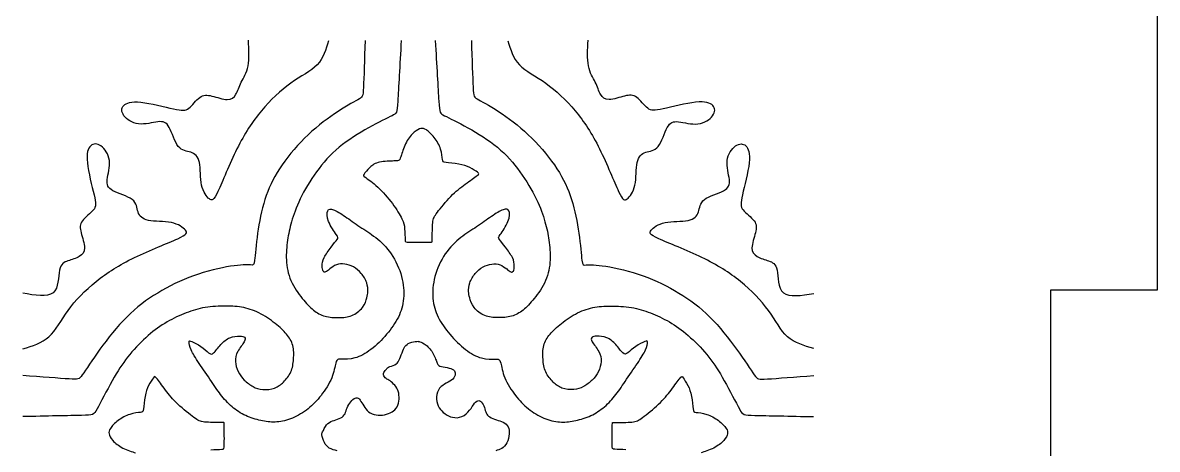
# Model space of a CAD drawing. Extents: x 13 to 543, y 34 to 294.
# Drawn here: x 143.26 to 175.11, y 259.59 to 271.58 of the extents above; entities that cross this region are included whole.
import ezdxf

# ---------------------------------------------------------------- set-up
doc = ezdxf.new("R2010")
doc.units = 0
doc.layers.add('Stand___Spine_003_contour', color=7, linetype='CONTINUOUS')

msp = doc.modelspace()

# ---------------------------------------------------------------- linework, layer by layer
at = {"layer": 'Stand___Spine_003_contour', "color": 7}
for points in [[(175.110812, 279.217161), (175.110812, 264.067144)], [(172.110807, 264.067144), (172.110807, 205.217146)], [(175.110812, 264.067144), (172.110807, 264.067144)]]:
    msp.add_lwpolyline(points, dxfattribs=at)
for points in [[(149.583312, 270.360037), (149.621568, 270.556832), (149.607265, 270.822015), (149.593123, 271.084321)], [(151.841982, 271.067571), (151.771275, 270.82478), (151.700558, 270.581946), (151.523715, 270.394898)], [(152.868391, 271.071843), (152.85239, 270.550857), (152.83639, 270.029809), (152.822388, 269.763334)], [(153.882507, 271.071843), (153.844452, 270.392965), (153.806503, 269.715994), (153.78474, 269.374718)], [(154.840243, 271.071843), (154.878297, 270.392965), (154.916247, 269.715994), (154.938009, 269.374718)], [(155.854358, 271.071843), (155.870359, 270.550857), (155.88636, 270.029809), (155.900362, 269.763334)], [(156.880768, 271.067571), (156.951475, 270.82478), (157.022191, 270.581946), (157.199034, 270.394898)], [(159.139437, 270.360037), (159.101182, 270.556832), (159.115485, 270.822015), (159.129626, 271.084321)], [(149.392289, 269.902257), (149.454504, 270.029218), (149.545055, 270.163242), (149.583312, 270.360037)], [(151.523715, 270.394898), (151.346874, 270.20785), (151.064047, 270.076686), (150.779786, 269.87574)], [(157.199034, 270.394898), (157.375875, 270.20785), (157.658703, 270.076686), (157.942964, 269.87574)], [(159.330461, 269.902257), (159.268246, 270.029218), (159.177695, 270.163242), (159.139437, 270.360037)], [(149.243787, 269.565938), (149.29613, 269.655285), (149.330072, 269.775296), (149.392289, 269.902257)], [(150.779786, 269.87574), (150.495524, 269.674794), (150.209793, 269.404022), (149.956625, 269.099792)], [(157.942964, 269.87574), (158.227225, 269.674794), (158.512957, 269.404022), (158.766124, 269.099792)], [(159.478962, 269.565938), (159.42662, 269.655285), (159.392678, 269.775296), (159.330461, 269.902257)], [(148.225478, 269.479392), (148.328762, 269.554745), (148.43045, 269.549171), (148.567697, 269.515668)], [(148.567697, 269.515668), (148.704945, 269.482165), (148.877384, 269.4208), (148.999071, 269.419402)], [(148.999071, 269.419402), (149.12076, 269.418002), (149.191445, 269.476591), (149.243787, 269.565938)], [(152.822388, 269.763334), (152.808393, 269.496858), (152.79638, 269.485011), (152.664357, 269.410994)], [(155.900362, 269.763334), (155.914356, 269.496858), (155.926369, 269.485011), (156.058393, 269.410994)], [(159.723679, 269.419402), (159.60199, 269.418002), (159.531305, 269.476591), (159.478962, 269.565938)], [(160.155052, 269.515668), (160.017805, 269.482165), (159.845366, 269.4208), (159.723679, 269.419402)], [(160.497271, 269.479392), (160.393988, 269.554745), (160.292299, 269.549171), (160.155052, 269.515668)], [(146.096756, 268.964445), (146.020417, 269.069096), (146.020417, 269.172419), (146.09108, 269.247728)], [(146.09108, 269.247728), (146.161735, 269.323037), (146.303261, 269.370517), (146.57344, 269.342607)], [(146.57344, 269.342607), (146.843621, 269.314698), (147.242366, 269.211452), (147.487066, 269.157016)], [(147.919939, 269.172425), (148.01761, 269.247851), (148.122195, 269.40404), (148.225478, 269.479392)], [(152.664357, 269.410994), (152.53233, 269.336977), (152.280303, 269.200795), (152.007781, 269.016657)], [(153.78474, 269.374718), (153.76299, 269.033443), (153.756489, 269.028109), (153.626597, 268.964517)], [(154.938009, 269.374718), (154.95976, 269.033443), (154.96626, 269.028109), (155.096153, 268.964517)], [(156.058393, 269.410994), (156.190419, 269.336977), (156.442446, 269.200795), (156.714969, 269.016657)], [(160.802811, 269.172425), (160.70514, 269.247851), (160.600555, 269.40404), (160.497271, 269.479392)], [(162.149309, 269.342607), (161.879128, 269.314698), (161.480383, 269.211452), (161.235683, 269.157016)], [(162.63167, 269.247728), (162.561014, 269.323037), (162.419488, 269.370517), (162.149309, 269.342607)], [(162.625994, 268.964445), (162.702333, 269.069096), (162.702333, 269.172419), (162.63167, 269.247728)], [(146.508333, 268.732753), (146.325875, 268.753707), (146.173095, 268.859793), (146.096756, 268.964445)], [(147.487066, 269.157016), (147.731763, 269.102579), (147.822271, 269.096998), (147.919939, 269.172425)], [(149.956625, 269.099792), (149.703458, 268.795562), (149.482816, 268.457826), (149.27207, 268.033563)], [(152.007781, 269.016657), (151.735256, 268.832518), (151.440222, 268.598832), (151.169713, 268.329821)], [(153.626597, 268.964517), (153.496702, 268.900925), (153.242404, 268.778427), (152.965893, 268.623999)], [(155.096153, 268.964517), (155.226048, 268.900925), (155.480346, 268.778427), (155.756856, 268.623999)], [(156.714969, 269.016657), (156.987494, 268.832518), (157.282527, 268.598832), (157.553036, 268.329821)], [(158.766124, 269.099792), (159.019292, 268.795562), (159.239934, 268.457826), (159.450679, 268.033563)], [(161.235683, 269.157016), (160.990986, 269.102579), (160.900479, 269.096998), (160.802811, 269.172425)], [(162.214416, 268.732753), (162.396874, 268.753707), (162.549655, 268.859793), (162.625994, 268.964445)], [(147.052945, 268.79279), (146.903135, 268.776051), (146.690789, 268.711797), (146.508333, 268.732753)], [(147.369693, 268.633703), (147.290474, 268.778816), (147.202756, 268.809529), (147.052945, 268.79279)], [(147.622877, 268.100516), (147.519665, 268.228889), (147.448914, 268.48859), (147.369693, 268.633703)], [(152.965893, 268.623999), (152.689381, 268.469571), (152.390315, 268.28304), (152.139804, 268.075819)], [(154.433583, 268.602818), (154.381548, 268.591955), (154.318105, 268.563384), (154.245776, 268.500185)], [(154.588825, 268.56483), (154.526098, 268.606768), (154.485614, 268.61367), (154.433583, 268.602818)], [(154.811067, 268.350697), (154.736575, 268.445908), (154.651551, 268.522894), (154.588825, 268.56483)], [(155.756856, 268.623999), (156.033369, 268.469571), (156.332435, 268.28304), (156.582945, 268.075819)], [(161.099872, 268.100516), (161.203085, 268.228889), (161.273836, 268.48859), (161.353057, 268.633703)], [(161.353057, 268.633703), (161.432276, 268.778816), (161.519994, 268.809529), (161.669804, 268.79279)], [(161.669804, 268.79279), (161.819615, 268.776051), (162.031961, 268.711797), (162.214416, 268.732753)], [(151.169713, 268.329821), (150.899207, 268.060811), (150.654148, 267.758063), (150.467127, 267.470901)], [(154.245776, 268.500185), (154.17345, 268.436983), (154.09254, 268.339409), (154.029499, 268.219954)], [(154.98709, 268.027027), (154.949601, 268.141946), (154.885561, 268.25549), (154.811067, 268.350697)], [(157.553036, 268.329821), (157.823543, 268.060811), (158.068602, 267.758063), (158.255623, 267.470901)], [(145.166394, 268.119749), (145.090072, 268.050032), (145.041953, 267.910384), (145.070238, 267.643793)], [(145.45349, 268.114148), (145.347431, 268.189473), (145.242717, 268.189473), (145.166394, 268.119749)], [(145.6883, 267.708035), (145.667064, 267.888071), (145.55955, 268.038823), (145.45349, 268.114148)], [(147.975066, 267.937284), (147.861972, 267.974936), (147.72609, 267.972143), (147.622877, 268.100516)], [(148.215504, 267.649812), (148.178704, 267.821462), (148.088163, 267.899632), (147.975066, 267.937284)], [(149.27207, 268.033563), (149.061324, 267.609299), (148.860492, 267.098537), (148.737411, 266.837537)], [(152.139804, 268.075819), (151.889292, 267.868598), (151.687256, 267.640625), (151.506454, 267.390838)], [(154.029499, 268.219954), (153.96646, 268.100498), (153.921488, 267.959482), (153.892482, 267.869177)], [(155.044588, 267.732406), (155.035609, 267.795506), (155.024575, 267.912108), (154.98709, 268.027027)], [(156.582945, 268.075819), (156.833458, 267.868598), (157.035494, 267.640625), (157.216295, 267.390838)], [(159.450679, 268.033563), (159.661425, 267.609299), (159.862257, 267.098537), (159.985339, 266.837537)], [(160.507246, 267.649812), (160.544045, 267.821462), (160.634587, 267.899632), (160.747684, 267.937284)], [(160.747684, 267.937284), (160.860778, 267.974936), (160.99666, 267.972143), (161.099872, 268.100516)], [(163.034449, 267.708035), (163.055686, 267.888071), (163.1632, 268.038823), (163.269259, 268.114148)], [(163.269259, 268.114148), (163.375319, 268.189473), (163.480033, 268.189473), (163.556355, 268.119749)], [(163.556355, 268.119749), (163.632677, 268.050032), (163.680796, 267.910384), (163.652511, 267.643793)], [(145.070238, 267.643793), (145.098524, 267.3772), (145.203159, 266.983749), (145.258328, 266.742299)], [(145.627455, 267.170655), (145.644419, 267.318476), (145.709538, 267.528003), (145.6883, 267.708035)], [(148.277728, 267.01476), (148.235321, 267.212857), (148.252303, 267.478163), (148.215504, 267.649812)], [(153.275944, 267.658932), (153.150419, 267.630824), (153.072441, 267.576569), (153.001149, 267.508636)], [(153.6758, 267.691482), (153.574083, 267.689019), (153.401467, 267.68704), (153.275944, 267.658932)], [(153.828973, 267.718165), (153.807467, 267.696896), (153.777516, 267.693954), (153.6758, 267.691482)], [(153.892482, 267.869177), (153.863475, 267.77887), (153.850481, 267.739419), (153.828973, 267.718165)], [(155.140612, 267.64907), (155.060564, 267.659451), (155.053577, 267.669301), (155.044588, 267.732406)], [(155.497655, 267.605664), (155.372624, 267.627923), (155.22066, 267.638692), (155.140612, 267.64907)], [(155.808685, 267.505464), (155.718679, 267.549872), (155.622684, 267.583418), (155.497655, 267.605664)], [(160.445021, 267.01476), (160.487428, 267.212857), (160.470447, 267.478163), (160.507246, 267.649812)], [(163.095295, 267.170655), (163.07833, 267.318476), (163.013212, 267.528003), (163.034449, 267.708035)], [(163.652511, 267.643793), (163.624226, 267.3772), (163.519591, 266.983749), (163.464422, 266.742299)], [(150.467127, 267.470901), (150.280108, 267.183739), (150.152097, 266.913354), (150.05608, 266.611376)], [(151.506454, 267.390838), (151.325655, 267.14105), (151.165207, 266.86795), (151.04819, 266.626177)], [(152.838381, 267.317501), (152.810363, 267.274532), (152.818368, 267.2696), (152.886222, 267.223319)], [(153.001149, 267.508636), (152.92986, 267.440703), (152.866397, 267.360472), (152.838381, 267.317501)], [(155.680693, 267.040208), (155.813671, 267.138371), (155.94776, 267.231184), (156.012225, 267.281987)], [(156.027296, 267.373665), (155.982907, 267.40566), (155.898693, 267.461056), (155.808685, 267.505464)], [(156.012225, 267.281987), (156.076693, 267.332792), (156.071695, 267.341671), (156.027296, 267.373665)], [(157.216295, 267.390838), (157.397095, 267.14105), (157.557543, 266.86795), (157.674559, 266.626177)], [(158.255623, 267.470901), (158.442641, 267.183739), (158.570653, 266.913354), (158.66667, 266.611376)], [(145.788683, 266.858114), (145.641617, 266.936281), (145.610491, 267.022834), (145.627455, 267.170655)], [(148.495574, 266.625359), (148.422073, 266.685344), (148.320135, 266.816662), (148.277728, 267.01476)], [(152.886222, 267.223319), (152.954084, 267.177038), (153.082379, 267.089017), (153.221877, 266.959265)], [(153.221877, 266.959265), (153.361377, 266.829511), (153.512411, 266.657783), (153.63342, 266.495455)], [(155.274843, 266.694591), (155.415033, 266.837907), (155.547713, 266.942045), (155.680693, 267.040208)], [(160.227176, 266.625359), (160.300677, 266.685344), (160.402614, 266.816662), (160.445021, 267.01476)], [(162.934067, 266.858114), (163.081133, 266.936281), (163.112259, 267.022834), (163.095295, 267.170655)], [(145.258328, 266.742299), (145.313497, 266.500851), (145.319153, 266.411545), (145.242711, 266.315174)], [(146.329045, 266.608291), (146.198945, 266.710133), (145.935748, 266.779945), (145.788683, 266.858114)], [(148.737411, 266.837537), (148.614332, 266.576538), (148.569075, 266.565374), (148.495574, 266.625359)], [(154.897505, 266.250156), (154.985412, 266.367449), (155.134652, 266.551274), (155.274843, 266.694591)], [(159.985339, 266.837537), (160.108417, 266.576538), (160.153675, 266.565374), (160.227176, 266.625359)], [(162.393705, 266.608291), (162.523805, 266.710133), (162.787001, 266.779945), (162.934067, 266.858114)], [(163.464422, 266.742299), (163.409253, 266.500851), (163.403596, 266.411545), (163.480038, 266.315174)], [(145.242711, 266.315174), (145.16627, 266.2188), (145.007979, 266.115604), (144.931613, 266.013692)], [(146.494474, 266.260779), (146.456315, 266.372372), (146.459145, 266.506449), (146.329045, 266.608291)], [(150.05608, 266.611376), (149.960065, 266.309397), (149.896064, 265.975882), (149.852055, 265.661064)], [(151.04819, 266.626177), (150.931174, 266.384403), (150.857172, 266.173236), (150.80366, 265.986717)], [(151.818722, 266.293616), (151.845179, 266.351804), (151.896213, 266.356738), (151.980281, 266.323665)], [(151.980281, 266.323665), (152.064349, 266.290591), (152.181228, 266.219621), (152.30979, 266.132257)], [(153.63342, 266.495455), (153.754432, 266.333127), (153.845441, 266.180174), (153.899447, 266.068668)], [(156.742469, 266.323665), (156.658401, 266.290591), (156.541522, 266.219621), (156.41296, 266.132257)], [(156.904028, 266.293616), (156.87757, 266.351804), (156.826536, 266.356738), (156.742469, 266.323665)], [(157.674559, 266.626177), (157.791575, 266.384403), (157.865578, 266.173236), (157.91909, 265.986717)], [(158.66667, 266.611376), (158.762684, 266.309397), (158.826685, 265.975882), (158.870695, 265.661064)], [(162.228276, 266.260779), (162.266434, 266.372372), (162.263604, 266.506449), (162.393705, 266.608291)], [(163.480038, 266.315174), (163.55648, 266.2188), (163.71477, 266.115604), (163.791137, 266.013692)], [(144.931613, 266.013692), (144.855246, 265.91178), (144.860895, 265.811442), (144.894849, 265.676017)], [(146.785814, 266.023534), (146.611854, 266.059845), (146.532632, 266.149184), (146.494474, 266.260779)], [(147.429412, 265.962136), (147.228649, 266.00398), (146.959773, 265.987223), (146.785814, 266.023534)], [(151.843247, 265.991661), (151.790265, 266.123865), (151.792264, 266.235429), (151.818722, 266.293616)], [(152.30979, 266.132257), (152.438351, 266.044892), (152.578278, 265.941341), (152.722693, 265.844383)], [(153.899447, 266.068668), (153.953456, 265.957162), (153.970455, 265.887109), (153.979463, 265.784937)], [(154.769068, 265.954231), (154.782598, 266.08153), (154.809596, 266.132862), (154.897505, 266.250156)], [(156.41296, 266.132257), (156.284398, 266.044892), (156.144472, 265.941341), (156.000056, 265.844383)], [(156.879503, 265.991661), (156.932484, 266.123865), (156.930485, 266.235429), (156.904028, 266.293616)], [(161.293337, 265.962136), (161.4941, 266.00398), (161.762976, 265.987223), (161.936936, 266.023534)], [(161.936936, 266.023534), (162.110895, 266.059845), (162.190117, 266.149184), (162.228276, 266.260779)], [(163.791137, 266.013692), (163.867503, 265.91178), (163.861854, 265.811442), (163.827901, 265.676017)], [(144.894849, 265.676017), (144.928802, 265.540592), (144.990994, 265.370443), (144.992411, 265.250372)], [(147.824053, 265.747183), (147.763261, 265.819707), (147.630175, 265.920292), (147.429412, 265.962136)], [(147.60902, 265.508557), (147.873531, 265.630001), (147.884846, 265.674658), (147.824053, 265.747183)], [(150.80366, 265.986717), (150.75015, 265.800197), (150.717153, 265.638386), (150.692143, 265.464186)], [(152.059668, 265.624507), (152.005045, 265.705354), (151.896225, 265.859457), (151.843247, 265.991661)], [(152.722693, 265.844383), (152.867107, 265.747427), (153.014321, 265.658112), (153.165884, 265.539168)], [(153.979463, 265.784937), (153.988467, 265.682764), (153.98947, 265.548643), (153.992504, 265.480511)], [(154.755539, 265.521967), (154.755539, 265.623645), (154.755539, 265.826933), (154.769068, 265.954231)], [(156.000056, 265.844383), (155.855643, 265.747427), (155.708428, 265.658112), (155.556866, 265.539168)], [(156.663081, 265.624507), (156.717704, 265.705354), (156.826524, 265.859457), (156.879503, 265.991661)], [(157.91909, 265.986717), (157.9726, 265.800197), (158.005597, 265.638386), (158.030606, 265.464186)], [(161.11373, 265.508557), (160.849218, 265.630001), (160.837904, 265.674658), (160.898696, 265.747183)], [(160.898696, 265.747183), (160.959489, 265.819707), (161.092574, 265.920292), (161.293337, 265.962136)], [(163.827901, 265.676017), (163.793947, 265.540592), (163.731756, 265.370443), (163.730339, 265.250372)], [(146.396899, 264.980997), (146.826872, 265.188944), (147.344508, 265.38711), (147.60902, 265.508557)], [(149.852055, 265.661064), (149.808045, 265.346249), (149.784047, 265.050242), (149.767006, 264.905168)], [(150.692143, 265.464186), (150.667137, 265.289983), (150.65014, 265.103529), (150.659638, 264.911075)], [(151.912278, 265.27074), (151.984281, 265.363988), (152.051296, 265.443931), (152.083792, 265.488851)], [(152.083792, 265.488851), (152.11629, 265.53377), (152.114286, 265.543663), (152.059668, 265.624507)], [(153.165884, 265.539168), (153.317446, 265.420225), (153.472385, 265.272278), (153.601436, 265.08375)], [(153.992504, 265.480511), (153.995537, 265.41238), (154.000504, 265.410415), (154.124226, 265.409435)], [(154.124226, 265.409435), (154.247941, 265.408469), (154.493603, 265.408469), (154.618624, 265.410401)], [(154.618624, 265.410401), (154.743643, 265.412332), (154.749647, 265.416339), (154.75261, 265.418295)], [(154.75261, 265.418295), (154.75557, 265.420226), (154.755546, 265.420226), (154.755546, 265.521923)], [(155.556866, 265.539168), (155.405303, 265.420225), (155.250365, 265.272278), (155.121314, 265.08375)], [(156.638958, 265.488851), (156.606459, 265.53377), (156.608463, 265.543663), (156.663081, 265.624507)], [(156.810472, 265.27074), (156.738468, 265.363988), (156.671453, 265.443931), (156.638958, 265.488851)], [(158.030606, 265.464186), (158.055613, 265.289983), (158.07261, 265.103529), (158.063112, 264.911075)], [(158.870695, 265.661064), (158.914704, 265.346249), (158.938703, 265.050242), (158.955743, 264.905168)], [(162.32585, 264.980997), (161.895877, 265.188944), (161.378242, 265.38711), (161.11373, 265.508557)], [(144.992411, 265.250372), (144.99383, 265.130298), (144.934452, 265.060552), (144.843902, 265.008904)], [(151.719233, 264.979122), (151.763213, 265.070839), (151.840274, 265.177492), (151.912278, 265.27074)], [(153.601436, 265.08375), (153.730489, 264.895222), (153.833457, 264.666373), (153.892481, 264.447255)], [(155.121314, 265.08375), (154.99226, 264.895222), (154.889292, 264.666373), (154.830268, 264.447255)], [(157.003516, 264.979122), (156.959536, 265.070839), (156.882476, 265.177492), (156.810472, 265.27074)], [(163.730339, 265.250372), (163.72892, 265.130298), (163.788298, 265.060552), (163.878847, 265.008904)], [(144.524258, 264.886091), (144.41679, 264.848416), (144.323406, 264.806533), (144.286987, 264.624405)], [(144.843902, 265.008904), (144.753353, 264.957257), (144.631727, 264.923765), (144.524258, 264.886091)], [(145.316321, 264.305532), (145.624645, 264.555337), (145.966926, 264.77305), (146.396899, 264.980997)], [(149.092981, 264.734424), (148.808032, 264.689044), (148.41384, 264.594273), (148.051226, 264.465202)], [(149.647629, 264.770921), (149.555289, 264.775822), (149.377927, 264.779805), (149.092981, 264.734424)], [(149.767006, 264.905168), (149.749978, 264.760096), (149.739966, 264.76602), (149.647629, 264.770921)], [(150.659638, 264.911075), (150.669131, 264.718619), (150.70513, 264.520326), (150.786142, 264.332795)], [(151.691719, 264.601129), (151.675277, 264.630668), (151.664228, 264.682164), (151.664233, 264.746242)], [(151.664233, 264.746242), (151.664236, 264.810319), (151.675268, 264.887405), (151.719233, 264.979122)], [(152.065039, 264.777632), (151.993838, 264.749822), (151.93027, 264.69886), (151.879265, 264.657909)], [(152.295783, 264.798056), (152.214316, 264.809402), (152.13624, 264.805443), (152.065039, 264.777632)], [(152.54231, 264.716661), (152.462338, 264.760053), (152.37725, 264.786721), (152.295783, 264.798056)], [(156.180439, 264.716661), (156.260412, 264.760053), (156.3455, 264.786721), (156.426967, 264.798056)], [(156.426967, 264.798056), (156.508434, 264.809402), (156.58651, 264.805443), (156.657711, 264.777632)], [(156.657711, 264.777632), (156.728912, 264.749822), (156.79248, 264.69886), (156.843484, 264.657909)], [(157.058516, 264.746242), (157.058514, 264.810319), (157.047482, 264.887405), (157.003516, 264.979122)], [(157.031031, 264.601129), (157.047472, 264.630668), (157.058521, 264.682164), (157.058516, 264.746242)], [(158.063112, 264.911075), (158.053619, 264.718619), (158.01762, 264.520326), (157.936608, 264.332795)], [(158.955743, 264.905168), (158.972772, 264.760096), (158.982783, 264.76602), (159.075121, 264.770921)], [(159.075121, 264.770921), (159.16746, 264.775822), (159.344822, 264.779805), (159.629769, 264.734424)], [(159.629769, 264.734424), (159.914717, 264.689044), (160.308909, 264.594273), (160.671523, 264.465202)], [(163.406428, 264.305532), (163.098104, 264.555337), (162.755823, 264.77305), (162.32585, 264.980997)], [(163.878847, 265.008904), (163.969396, 264.957257), (164.091023, 264.923765), (164.198491, 264.886091)], [(164.198491, 264.886091), (164.30596, 264.848416), (164.399344, 264.806533), (164.435762, 264.624405)], [(144.286987, 264.624405), (144.250569, 264.442279), (144.271055, 264.119806), (144.108627, 263.988893)], [(148.051226, 264.465202), (147.688615, 264.336134), (147.35574, 264.171906), (147.045723, 263.983431)], [(151.760211, 264.57503), (151.730172, 264.563708), (151.70817, 264.571602), (151.691719, 264.601129)], [(151.879265, 264.657909), (151.828261, 264.616956), (151.790251, 264.586359), (151.760211, 264.57503)], [(152.762343, 264.535098), (152.697352, 264.613026), (152.622282, 264.67327), (152.54231, 264.716661)], [(152.912885, 264.268644), (152.882383, 264.361376), (152.827335, 264.457173), (152.762343, 264.535098)], [(153.892481, 264.447255), (153.951506, 264.22814), (153.966501, 264.019003), (153.9495, 263.829982)], [(154.830268, 264.447255), (154.771244, 264.22814), (154.756248, 264.019003), (154.77325, 263.829982)], [(155.809864, 264.268644), (155.840366, 264.361376), (155.895415, 264.457173), (155.960406, 264.535098)], [(155.960406, 264.535098), (156.025398, 264.613026), (156.100467, 264.67327), (156.180439, 264.716661)], [(156.843484, 264.657909), (156.894488, 264.616956), (156.932499, 264.586359), (156.962538, 264.57503)], [(156.962538, 264.57503), (156.992578, 264.563708), (157.01458, 264.571602), (157.031031, 264.601129)], [(160.671523, 264.465202), (161.034135, 264.336134), (161.36701, 264.171906), (161.677027, 263.983431)], [(164.435762, 264.624405), (164.47218, 264.442279), (164.451694, 264.119806), (164.613637, 263.987986)], [(144.529931, 263.493302), (144.733581, 263.773788), (145.007997, 264.055726), (145.316321, 264.305532)], [(150.786142, 264.332795), (150.867156, 264.145264), (150.993122, 263.968685), (151.105651, 263.829024)], [(152.947935, 264.021415), (152.949403, 264.085024), (152.943385, 264.175913), (152.912885, 264.268644)], [(155.774814, 264.021415), (155.773346, 264.085024), (155.779365, 264.175913), (155.809864, 264.268644)], [(157.936608, 264.332795), (157.855593, 264.145264), (157.729627, 263.968685), (157.617098, 263.829024)], [(164.192818, 263.493302), (163.989168, 263.773788), (163.714752, 264.055726), (163.406428, 264.305532)], [(144.108627, 263.988893), (143.946199, 263.857981), (143.600957, 263.918686), (143.255776, 263.979382)], [(147.045723, 263.983431), (146.735706, 263.794956), (146.44765, 263.581782), (146.174634, 263.309431)], [(151.105651, 263.829024), (151.218178, 263.689362), (151.317148, 263.586774), (151.418186, 263.505824)], [(152.79388, 263.574887), (152.866402, 263.669653), (152.897403, 263.775235), (152.917402, 263.847267)], [(152.917402, 263.847267), (152.93739, 263.919302), (152.946406, 263.957805), (152.947935, 264.021415)], [(153.9495, 263.829982), (153.932496, 263.640964), (153.88351, 263.47227), (153.801984, 263.307434)], [(154.77325, 263.829982), (154.790254, 263.640964), (154.83924, 263.47227), (154.920766, 263.307434)], [(155.805348, 263.847267), (155.785359, 263.919302), (155.776343, 263.957805), (155.774814, 264.021415)], [(155.92887, 263.574887), (155.856347, 263.669653), (155.825346, 263.775235), (155.805348, 263.847267)], [(157.617098, 263.829024), (157.504571, 263.689362), (157.405601, 263.586774), (157.304564, 263.505824)], [(161.677027, 263.983431), (161.987043, 263.794956), (162.275099, 263.581782), (162.548116, 263.309431)], [(164.613637, 263.987986), (164.775579, 263.856165), (165.119857, 263.91506), (165.464081, 263.973936)], [(143.993892, 262.754726), (144.193353, 262.933743), (144.326281, 263.212815), (144.529931, 263.493302)], [(148.306835, 263.563485), (148.119849, 263.527469), (147.952782, 263.470218), (147.777789, 263.398188)], [(148.886903, 263.617764), (148.70093, 263.614312), (148.493822, 263.599514), (148.306835, 263.563485)], [(149.401451, 263.584223), (149.237979, 263.613322), (149.07288, 263.621219), (148.886903, 263.617764)], [(149.888502, 263.424369), (149.727019, 263.504772), (149.564926, 263.555123), (149.401451, 263.584223)], [(151.418186, 263.505824), (151.519223, 263.424874), (151.622169, 263.365702), (151.743239, 263.332126)], [(152.491839, 263.349389), (152.607405, 263.396284), (152.72136, 263.480123), (152.79388, 263.574887)], [(156.23091, 263.349389), (156.115345, 263.396284), (156.001389, 263.480123), (155.92887, 263.574887)], [(157.304564, 263.505824), (157.203526, 263.424874), (157.100581, 263.365702), (156.97951, 263.332126)], [(158.834248, 263.424369), (158.995731, 263.504772), (159.157823, 263.555123), (159.321298, 263.584223)], [(159.321298, 263.584223), (159.48477, 263.613322), (159.64987, 263.621219), (159.835846, 263.617764)], [(159.835846, 263.617764), (160.02182, 263.614312), (160.228927, 263.599514), (160.415914, 263.563485)], [(160.415914, 263.563485), (160.602901, 263.527469), (160.769967, 263.470218), (160.944961, 263.398188)], [(164.729368, 262.755883), (164.529397, 262.933743), (164.396468, 263.212815), (164.192818, 263.493302)], [(146.174634, 263.309431), (145.901617, 263.03708), (145.643576, 262.705493), (145.424551, 262.402534)], [(147.241733, 263.130265), (147.063735, 263.021233), (146.890691, 262.889966), (146.71343, 262.728857)], [(147.777789, 263.398188), (147.602793, 263.326158), (147.419731, 263.239298), (147.241733, 263.130265)], [(150.343074, 263.128811), (150.211104, 263.233374), (150.049983, 263.34397), (149.888502, 263.424369)], [(150.661111, 262.826356), (150.578132, 262.925489), (150.475041, 263.024246), (150.343074, 263.128811)], [(151.743239, 263.332126), (151.864309, 263.29855), (152.00322, 263.290663), (152.131271, 263.291648)], [(152.131271, 263.291648), (152.259319, 263.292614), (152.376271, 263.302488), (152.491839, 263.349389)], [(153.801984, 263.307434), (153.720461, 263.142598), (153.606476, 262.981784), (153.47295, 262.824864)], [(154.920766, 263.307434), (155.002289, 263.142598), (155.116274, 262.981784), (155.2498, 262.824864)], [(156.591479, 263.291648), (156.463431, 263.292614), (156.346478, 263.302488), (156.23091, 263.349389)], [(156.97951, 263.332126), (156.85844, 263.29855), (156.719529, 263.290663), (156.591479, 263.291648)], [(158.061639, 262.826356), (158.144618, 262.925489), (158.247708, 263.024246), (158.379676, 263.128811)], [(158.379676, 263.128811), (158.511646, 263.233374), (158.672767, 263.34397), (158.834248, 263.424369)], [(160.944961, 263.398188), (161.119957, 263.326158), (161.303019, 263.239298), (161.481017, 263.130265)], [(161.481017, 263.130265), (161.659015, 263.021233), (161.832058, 262.889966), (162.00932, 262.728857)], [(162.548116, 263.309431), (162.821133, 263.03708), (163.079174, 262.705493), (163.298199, 262.402534)], [(150.838142, 262.509595), (150.807126, 262.627503), (150.74409, 262.727223), (150.661111, 262.826356)], [(153.47295, 262.824864), (153.339424, 262.667944), (153.186421, 262.515), (153.034389, 262.39756)], [(155.2498, 262.824864), (155.383326, 262.667944), (155.536329, 262.515), (155.688361, 262.39756)], [(157.884608, 262.509595), (157.915623, 262.627503), (157.97866, 262.727223), (158.061639, 262.826356)], [(143.262719, 262.418075), (143.528549, 262.496884), (143.794431, 262.575707), (143.993892, 262.754726)], [(146.71343, 262.728857), (146.536171, 262.567751), (146.355638, 262.377806), (146.202266, 262.183629)], [(147.9828, 262.383802), (147.937816, 262.484433), (147.924808, 262.565402), (147.926276, 262.605334)], [(147.926276, 262.605334), (147.927744, 262.645266), (147.943744, 262.644276), (148.003977, 262.619505)], [(148.003977, 262.619505), (148.064203, 262.594743), (148.167768, 262.546596), (148.257064, 262.485154)], [(148.616945, 262.300477), (148.669072, 262.347465), (148.738921, 262.450847), (148.815416, 262.536194)], [(148.815416, 262.536194), (148.891912, 262.62154), (148.97493, 262.688655), (149.069919, 262.727141)], [(149.069919, 262.727141), (149.164909, 262.765629), (149.271916, 262.775496), (149.345424, 262.775013)], [(149.474908, 262.609163), (149.434826, 262.540442), (149.34699, 262.440969), (149.293987, 262.344281)], [(149.345424, 262.775013), (149.418932, 262.77453), (149.45892, 262.76369), (149.482958, 262.739494)], [(149.482958, 262.739494), (149.507008, 262.715307), (149.514981, 262.677881), (149.474908, 262.609163)], [(150.859158, 262.126687), (150.868162, 262.255444), (150.869141, 262.391687), (150.838142, 262.509595)], [(153.987436, 262.478868), (154.020231, 262.525487), (154.062748, 262.563625), (154.126443, 262.587395)], [(154.126443, 262.587395), (154.190138, 262.611174), (154.275341, 262.6207), (154.317838, 262.624492)], [(154.317838, 262.624492), (154.360336, 262.628283), (154.360336, 262.626424), (154.360336, 262.625458)], [(154.360336, 262.625458), (154.360336, 262.624492), (154.360331, 262.624492), (154.385367, 262.618795)], [(154.385387, 262.618783), (154.410426, 262.613062), (154.460449, 262.601643), (154.526894, 262.558833)], [(154.526894, 262.558833), (154.593336, 262.516026), (154.676399, 262.441693), (154.73911, 262.347453)], [(157.863591, 262.126687), (157.854588, 262.255444), (157.853609, 262.391687), (157.884608, 262.509595)], [(159.239792, 262.739494), (159.215742, 262.715307), (159.207768, 262.677881), (159.247841, 262.609163)], [(159.377325, 262.775013), (159.303817, 262.77453), (159.26383, 262.76369), (159.239792, 262.739494)], [(159.247841, 262.609163), (159.287924, 262.540442), (159.37576, 262.440969), (159.428763, 262.344281)], [(159.65283, 262.727141), (159.557841, 262.765629), (159.450834, 262.775496), (159.377325, 262.775013)], [(159.907333, 262.536194), (159.830838, 262.62154), (159.74782, 262.688655), (159.65283, 262.727141)], [(160.105805, 262.300477), (160.053677, 262.347465), (159.983829, 262.450847), (159.907333, 262.536194)], [(160.718772, 262.619505), (160.658546, 262.594743), (160.554982, 262.546596), (160.465685, 262.485154)], [(160.796474, 262.605334), (160.795006, 262.645266), (160.779005, 262.644276), (160.718772, 262.619505)], [(160.73995, 262.383802), (160.784933, 262.484433), (160.797942, 262.565402), (160.796474, 262.605334)], [(162.00932, 262.728857), (162.186579, 262.567751), (162.367111, 262.377806), (162.520484, 262.183629)], [(165.463119, 262.425013), (165.196251, 262.501512), (164.929338, 262.578025), (164.729368, 262.755883)], [(145.424551, 262.402534), (145.205524, 262.099574), (145.02551, 261.825243), (144.929463, 261.688063)], [(146.202266, 262.183629), (146.048893, 261.989451), (145.922599, 261.790656), (145.770075, 261.518278)], [(148.208817, 262.007328), (148.104822, 262.16273), (148.027783, 262.28317), (147.9828, 262.383802)], [(148.257064, 262.485154), (148.34636, 262.423713), (148.421811, 262.348271), (148.476324, 262.305812)], [(148.476324, 262.305812), (148.530839, 262.263352), (148.564815, 262.253493), (148.616945, 262.300477)], [(149.293987, 262.344281), (149.240983, 262.247593), (149.222981, 262.153846), (149.228474, 262.058604)], [(153.034389, 262.39756), (152.882359, 262.280118), (152.731345, 262.198215), (152.584333, 262.159734)], [(153.819533, 262.090349), (153.850365, 262.150256), (153.879367, 262.236109), (153.905414, 262.306541)], [(153.905414, 262.306541), (153.93146, 262.376973), (153.95464, 262.432249), (153.987436, 262.478868)], [(154.73911, 262.347453), (154.801824, 262.253216), (154.844282, 262.138955), (154.872888, 262.064538)], [(155.688361, 262.39756), (155.840391, 262.280118), (155.991405, 262.198215), (156.138416, 262.159734)], [(159.428763, 262.344281), (159.481766, 262.247593), (159.499768, 262.153846), (159.494276, 262.058604)], [(160.246426, 262.305812), (160.19191, 262.263352), (160.157934, 262.253493), (160.105805, 262.300477)], [(160.465685, 262.485154), (160.376389, 262.423713), (160.300938, 262.348271), (160.246426, 262.305812)], [(160.513933, 262.007328), (160.617928, 262.16273), (160.694967, 262.28317), (160.73995, 262.383802)], [(162.520484, 262.183629), (162.673857, 261.989451), (162.80015, 261.790656), (162.952674, 261.518278)], [(163.298199, 262.402534), (163.517226, 262.099574), (163.69724, 261.825243), (163.793286, 261.688063)], [(148.553377, 261.500064), (148.443902, 261.661358), (148.312812, 261.851924), (148.208817, 262.007328)], [(149.228474, 262.058604), (149.233954, 261.963362), (149.262954, 261.866703), (149.305466, 261.778841)], [(150.783656, 261.766981), (150.833163, 261.876541), (150.850165, 261.99793), (150.859158, 262.126687)], [(152.043293, 262.009824), (152.021323, 261.925048), (151.999291, 261.769009), (151.931266, 261.602183)], [(152.105075, 262.116687), (152.086897, 262.10819), (152.065274, 262.094598), (152.043293, 262.009824)], [(152.21575, 262.127165), (152.13725, 262.12813), (152.123246, 262.125233), (152.105075, 262.116687)], [(152.584333, 262.159734), (152.437321, 262.12125), (152.294249, 262.126187), (152.21575, 262.127165)], [(153.449988, 261.828579), (153.472154, 261.857131), (153.481823, 261.87811), (153.525123, 261.89899)], [(153.525123, 261.89899), (153.568426, 261.919872), (153.645905, 261.940896), (153.700883, 261.968514)], [(153.700883, 261.968514), (153.755863, 261.996129), (153.788701, 262.030441), (153.819533, 262.090349)], [(154.872888, 262.064538), (154.901494, 261.99012), (154.917617, 261.952337), (154.966901, 261.930412)], [(154.966901, 261.930412), (155.016183, 261.908492), (155.099096, 261.900877), (155.172396, 261.886598)], [(155.172396, 261.886598), (155.245699, 261.872306), (155.309433, 261.851354), (155.348965, 261.822827)], [(156.138416, 262.159734), (156.285428, 262.12125), (156.428501, 262.126187), (156.507, 262.127165)], [(156.507, 262.127165), (156.585499, 262.12813), (156.599504, 262.125233), (156.617675, 262.116687)], [(156.617675, 262.116687), (156.635853, 262.10819), (156.657476, 262.094598), (156.679456, 262.009824)], [(156.679456, 262.009824), (156.701427, 261.925048), (156.723458, 261.769009), (156.791484, 261.602183)], [(157.939093, 261.766981), (157.889586, 261.876541), (157.872585, 261.99793), (157.863591, 262.126687)], [(159.494276, 262.058604), (159.488795, 261.963362), (159.459796, 261.866703), (159.417283, 261.778841)], [(160.169372, 261.500064), (160.278848, 261.661358), (160.409937, 261.851924), (160.513933, 262.007328)], [(144.557773, 261.569537), (144.294141, 261.588198), (143.773288, 261.62589), (143.255298, 261.663386)], [(144.929463, 261.688063), (144.833417, 261.550886), (144.821404, 261.550886), (144.557773, 261.569537)], [(146.925281, 261.600817), (146.892857, 261.557018), (146.836714, 261.473921), (146.791709, 261.385108)], [(147.018194, 261.585946), (146.966705, 261.649558), (146.957706, 261.644626), (146.925281, 261.600817)], [(147.263226, 261.258816), (147.163742, 261.390028), (147.06968, 261.522336), (147.018194, 261.585946)], [(149.305466, 261.778841), (149.347978, 261.690982), (149.40394, 261.612098), (149.47598, 261.539525)], [(149.47598, 261.539525), (149.548018, 261.466952), (149.635946, 261.400897), (149.721487, 261.353503)], [(150.57513, 261.482752), (150.652151, 261.559738), (150.734149, 261.657423), (150.783656, 261.766981)], [(151.931266, 261.602183), (151.86324, 261.435361), (151.749265, 261.25779), (151.634243, 261.108767)], [(153.433544, 261.599101), (153.404552, 261.628669), (153.381422, 261.678117), (153.38724, 261.720973)], [(153.38724, 261.720973), (153.393063, 261.763826), (153.427815, 261.800028), (153.449988, 261.828579)], [(153.537777, 261.535264), (153.497269, 261.560016), (153.462537, 261.569535), (153.433544, 261.599101)], [(153.668989, 261.425774), (153.62461, 261.470517), (153.578288, 261.510512), (153.537777, 261.535264)], [(155.331595, 261.562911), (155.28622, 261.518119), (155.216837, 261.485789), (155.14829, 261.449592)], [(155.401061, 261.711437), (155.398174, 261.664779), (155.376962, 261.607704), (155.331595, 261.562911)], [(155.348965, 261.822827), (155.388495, 261.794299), (155.403946, 261.758092), (155.401061, 261.711437)], [(156.791484, 261.602183), (156.859509, 261.435361), (156.973484, 261.25779), (157.088507, 261.108767)], [(158.14762, 261.482752), (158.070598, 261.559738), (157.9886, 261.657423), (157.939093, 261.766981)], [(159.24677, 261.539525), (159.174732, 261.466952), (159.086803, 261.400897), (159.001263, 261.353503)], [(159.417283, 261.778841), (159.374771, 261.690982), (159.31881, 261.612098), (159.24677, 261.539525)], [(161.459523, 261.258816), (161.559007, 261.390028), (161.653069, 261.522336), (161.704556, 261.585946)], [(161.704556, 261.585946), (161.756045, 261.649558), (161.765043, 261.644626), (161.797468, 261.600817)], [(161.797468, 261.600817), (161.829893, 261.557018), (161.886035, 261.473921), (161.93104, 261.385108)], [(163.793286, 261.688063), (163.889333, 261.550886), (163.901345, 261.550886), (164.164977, 261.569537)], [(164.164977, 261.569537), (164.428608, 261.588198), (164.949461, 261.62589), (165.467452, 261.663386)], [(145.770075, 261.518278), (145.617551, 261.245903), (145.438546, 260.899552), (145.344001, 260.726351)], [(146.791709, 261.385108), (146.746704, 261.296298), (146.712706, 261.201577), (146.69016, 261.078209)], [(147.613494, 260.858355), (147.468249, 260.996684), (147.36271, 261.127602), (147.263226, 261.258816)], [(148.849395, 261.084123), (148.750916, 261.206456), (148.662853, 261.338769), (148.553377, 261.500064)], [(149.721487, 261.353503), (149.80703, 261.306109), (149.88997, 261.277516), (149.995052, 261.270597)], [(149.995052, 261.270597), (150.100133, 261.263669), (150.227029, 261.278467), (150.326581, 261.314005)], [(150.326581, 261.314005), (150.426131, 261.349544), (150.498108, 261.405768), (150.57513, 261.482752)], [(153.782859, 261.270592), (153.755858, 261.331486), (153.71337, 261.381033), (153.668989, 261.425774)], [(153.822418, 261.061143), (153.821439, 261.137273), (153.809867, 261.209696), (153.782859, 261.270592)], [(154.961088, 261.30867), (154.909903, 261.24389), (154.875205, 261.15449), (154.869404, 261.064936)], [(155.14829, 261.449592), (155.079741, 261.413392), (155.012271, 261.373448), (154.961088, 261.30867)], [(158.396168, 261.314005), (158.296618, 261.349544), (158.224642, 261.405768), (158.14762, 261.482752)], [(158.727698, 261.270597), (158.622616, 261.263669), (158.495721, 261.278467), (158.396168, 261.314005)], [(159.001263, 261.353503), (158.915719, 261.306109), (158.83278, 261.277516), (158.727698, 261.270597)], [(159.873355, 261.084123), (159.971833, 261.206456), (160.059896, 261.338769), (160.169372, 261.500064)], [(161.109255, 260.858355), (161.2545, 260.996684), (161.36004, 261.127602), (161.459523, 261.258816)], [(161.93104, 261.385108), (161.976046, 261.296298), (162.010044, 261.201577), (162.032589, 261.078209)], [(162.952674, 261.518278), (163.105198, 261.245903), (163.284204, 260.899552), (163.378748, 260.726351)], [(146.69016, 261.078209), (146.667603, 260.954838), (146.656688, 260.804892), (146.64617, 260.725907)], [(149.176924, 260.753034), (149.05695, 260.849225), (148.947873, 260.961793), (148.849395, 261.084123)], [(151.634243, 261.108767), (151.519218, 260.959741), (151.403217, 260.839361), (151.269691, 260.733267)], [(152.437752, 260.891687), (152.474404, 260.944971), (152.516914, 260.990731), (152.558384, 261.016405)], [(152.558384, 261.016405), (152.599852, 261.042081), (152.640436, 261.047803), (152.671256, 261.033545)], [(152.671256, 261.033545), (152.702073, 261.019302), (152.723337, 260.984961), (152.752295, 260.93734)], [(152.752295, 260.93734), (152.781253, 260.889719), (152.8179, 260.828813), (152.859405, 260.77072)], [(153.788664, 260.837386), (153.813722, 260.904933), (153.823384, 260.985012), (153.822418, 261.061143)], [(154.869404, 261.064936), (154.863606, 260.975382), (154.88675, 260.88596), (154.922459, 260.812612)], [(155.90962, 260.846936), (155.952073, 260.906896), (155.992638, 260.943107), (156.030228, 260.956409)], [(156.030228, 260.956409), (156.06782, 260.969711), (156.102615, 260.960175), (156.135375, 260.92405)], [(156.135375, 260.92405), (156.168135, 260.88793), (156.199053, 260.825011), (156.219321, 260.767884)], [(157.088507, 261.108767), (157.203531, 260.959741), (157.319532, 260.839361), (157.453058, 260.733267)], [(159.545826, 260.753034), (159.6658, 260.849225), (159.774877, 260.961793), (159.873355, 261.084123)], [(162.032589, 261.078209), (162.055147, 260.954838), (162.066061, 260.804892), (162.076579, 260.725907)], [(145.344001, 260.726351), (145.249457, 260.553148), (145.239451, 260.553148), (144.908535, 260.546284)], [(146.561713, 260.631158), (146.497764, 260.622298), (146.379593, 260.61141), (146.263127, 260.574423)], [(146.64617, 260.725907), (146.63565, 260.646922), (146.625668, 260.640027), (146.561713, 260.631158)], [(148.063909, 260.486028), (147.945039, 260.572767), (147.75874, 260.720026), (147.613494, 260.858355)], [(149.567463, 260.51717), (149.427982, 260.576866), (149.296898, 260.656841), (149.176924, 260.753034)], [(151.269691, 260.733267), (151.136165, 260.627177), (150.985149, 260.535402), (150.834127, 260.471753)], [(152.28434, 260.557467), (152.316143, 260.602188), (152.32774, 260.659398), (152.348962, 260.718392)], [(152.348962, 260.718392), (152.370174, 260.777385), (152.401099, 260.8384), (152.437752, 260.891687)], [(152.859405, 260.77072), (152.900906, 260.712624), (152.947211, 260.657418), (153.011889, 260.618372)], [(153.011889, 260.618372), (153.076568, 260.579324), (153.159544, 260.556477), (153.238687, 260.550632)], [(153.470251, 260.577441), (153.543559, 260.598396), (153.613098, 260.628883), (153.668066, 260.671717)], [(153.668066, 260.671717), (153.723032, 260.714553), (153.763604, 260.769837), (153.788664, 260.837386)], [(154.922459, 260.812612), (154.958177, 260.739267), (155.006397, 260.682168), (155.06431, 260.631693)], [(155.06431, 260.631693), (155.122221, 260.581219), (155.189758, 260.537427), (155.267087, 260.509802)], [(155.51786, 260.491745), (155.604687, 260.512699), (155.691586, 260.566054), (155.757164, 260.634586)], [(155.757164, 260.634586), (155.822743, 260.703115), (155.867166, 260.786977), (155.90962, 260.846936)], [(156.219321, 260.767884), (156.239579, 260.710758), (156.249233, 260.659366), (156.269513, 260.615529)], [(156.269513, 260.615529), (156.289795, 260.571691), (156.320645, 260.535544), (156.36988, 260.503161)], [(157.453058, 260.733267), (157.586584, 260.627177), (157.737601, 260.535402), (157.888622, 260.471753)], [(159.155286, 260.51717), (159.294767, 260.576866), (159.425851, 260.656841), (159.545826, 260.753034)], [(160.65884, 260.486028), (160.777711, 260.572767), (160.96401, 260.720026), (161.109255, 260.858355)], [(162.076579, 260.725907), (162.0871, 260.646922), (162.097082, 260.640027), (162.161036, 260.631158)], [(162.161036, 260.631158), (162.224985, 260.622298), (162.343156, 260.61141), (162.459622, 260.574423)], [(163.378748, 260.726351), (163.473292, 260.553148), (163.483299, 260.553148), (163.814215, 260.546284)], [(144.908535, 260.546284), (144.577619, 260.539428), (143.917298, 260.525523), (143.261285, 260.511702)], [(145.935101, 260.400737), (145.83861, 260.327235), (145.760587, 260.243339), (145.718087, 260.181446)], [(146.263127, 260.574423), (146.146662, 260.537432), (146.03159, 260.474242), (145.935101, 260.400737)], [(148.363817, 260.359296), (148.234805, 260.372647), (148.182783, 260.399286), (148.063909, 260.486028)], [(148.801899, 260.345946), (148.698852, 260.345946), (148.492829, 260.345946), (148.363817, 260.359296)], [(148.906966, 260.343057), (148.905008, 260.345978), (148.905008, 260.345954), (148.801943, 260.345954)], [(148.914966, 260.21085), (148.913009, 260.334209), (148.908947, 260.340133), (148.906966, 260.343057)], [(149.992023, 260.391339), (149.855045, 260.417979), (149.706944, 260.457474), (149.567463, 260.51717)], [(150.39356, 260.361727), (150.25505, 260.350888), (150.128998, 260.364697), (149.992023, 260.391339)], [(150.834127, 260.471753), (150.683103, 260.408105), (150.532069, 260.372576), (150.39356, 260.361727)], [(151.677246, 260.084464), (151.700227, 260.12933), (151.739148, 260.220506), (151.787392, 260.279966)], [(151.787392, 260.279966), (151.835635, 260.339426), (151.89358, 260.368014), (151.955293, 260.390844)], [(151.955293, 260.390844), (152.017007, 260.413682), (152.082708, 260.430834), (152.141539, 260.455584)], [(152.141539, 260.455584), (152.20037, 260.480335), (152.252536, 260.512745), (152.28434, 260.557467)], [(153.238687, 260.550632), (153.317827, 260.54479), (153.396946, 260.556498), (153.470251, 260.577441)], [(155.267087, 260.509802), (155.34442, 260.482177), (155.431032, 260.470783), (155.51786, 260.491745)], [(156.36988, 260.503161), (156.419113, 260.470778), (156.486649, 260.442219), (156.554185, 260.420323)], [(156.554185, 260.420323), (156.621724, 260.398427), (156.689301, 260.383189), (156.747159, 260.353693)], [(156.747159, 260.353693), (156.805014, 260.324195), (156.853295, 260.280367), (156.882446, 260.224251)], [(157.888622, 260.471753), (158.039646, 260.408105), (158.19068, 260.372576), (158.32919, 260.361727)], [(158.32919, 260.361727), (158.4677, 260.350888), (158.593751, 260.364697), (158.730727, 260.391339)], [(158.730727, 260.391339), (158.867705, 260.417979), (159.015805, 260.457474), (159.155286, 260.51717)], [(159.807784, 260.21085), (159.809741, 260.334209), (159.813802, 260.340133), (159.815784, 260.343057)], [(159.815784, 260.343057), (159.817741, 260.345978), (159.817741, 260.345954), (159.920807, 260.345954)], [(159.920851, 260.345946), (160.023897, 260.345946), (160.229921, 260.345946), (160.358933, 260.359296)], [(160.358933, 260.359296), (160.487945, 260.372647), (160.539967, 260.399286), (160.65884, 260.486028)], [(162.459622, 260.574423), (162.576088, 260.537432), (162.691159, 260.474242), (162.787648, 260.400737)], [(162.787648, 260.400737), (162.88414, 260.327235), (162.962162, 260.243339), (163.004662, 260.181446)], [(163.814215, 260.546284), (164.14513, 260.539428), (164.805452, 260.525523), (165.461465, 260.511702)], [(145.718087, 260.181446), (145.675585, 260.119553), (145.66859, 260.079606), (145.679588, 260.028265)], [(145.679588, 260.028265), (145.690597, 259.976922), (145.719553, 259.914321), (145.783603, 259.842953)], [(148.915945, 259.723017), (148.916923, 259.845089), (148.916923, 260.087488), (148.914966, 260.21085)], [(151.65519, 259.996278), (151.646541, 260.039595), (151.65426, 260.039595), (151.677246, 260.084464)], [(151.725892, 259.78429), (151.695308, 259.844232), (151.663837, 259.952959), (151.65519, 259.996278)], [(156.914078, 260.025296), (156.907326, 259.945287), (156.884188, 259.851071), (156.846557, 259.777238)], [(156.882446, 260.224251), (156.911598, 260.168134), (156.920831, 260.105302), (156.914078, 260.025296)], [(159.806805, 259.723017), (159.805826, 259.845089), (159.805826, 260.087488), (159.807784, 260.21085)], [(163.043162, 260.028265), (163.032152, 259.976922), (163.003197, 259.914321), (162.939147, 259.842953)], [(163.004662, 260.181446), (163.047165, 260.119553), (163.054159, 260.079606), (163.043162, 260.028265)], [(145.783603, 259.842953), (145.847655, 259.771587), (145.946542, 259.691752), (146.067604, 259.629547)], [(146.067604, 259.629547), (146.188667, 259.567345), (146.331581, 259.522971), (146.423101, 259.494349)], [(148.843912, 259.593043), (148.91296, 259.596037), (148.914951, 259.600937), (148.915945, 259.723017)], [(151.862634, 259.629139), (151.798913, 259.669153), (151.756476, 259.72435), (151.725892, 259.78429)], [(152.081669, 259.554874), (152.011162, 259.564409), (151.926356, 259.589125), (151.862634, 259.629139)], [(156.846557, 259.777238), (156.808928, 259.703405), (156.756864, 259.650128), (156.703766, 259.617725)], [(159.878838, 259.593043), (159.80979, 259.596037), (159.807798, 259.600937), (159.806805, 259.723017)], [(162.655145, 259.629547), (162.534082, 259.567345), (162.391169, 259.522971), (162.299648, 259.494349)], [(162.939147, 259.842953), (162.875095, 259.771587), (162.776208, 259.691752), (162.655145, 259.629547)], [(148.53539, 259.580176), (148.638938, 259.58906), (148.774864, 259.59005), (148.843912, 259.593043)], [(156.703766, 259.617725), (156.650667, 259.585321), (156.596695, 259.573909), (156.537791, 259.552952)], [(160.18736, 259.580176), (160.083812, 259.58906), (159.947886, 259.59005), (159.878838, 259.593043)]]:
    msp.add_open_spline(points, degree=3, dxfattribs=at)

doc.saveas('drawing.dxf')
